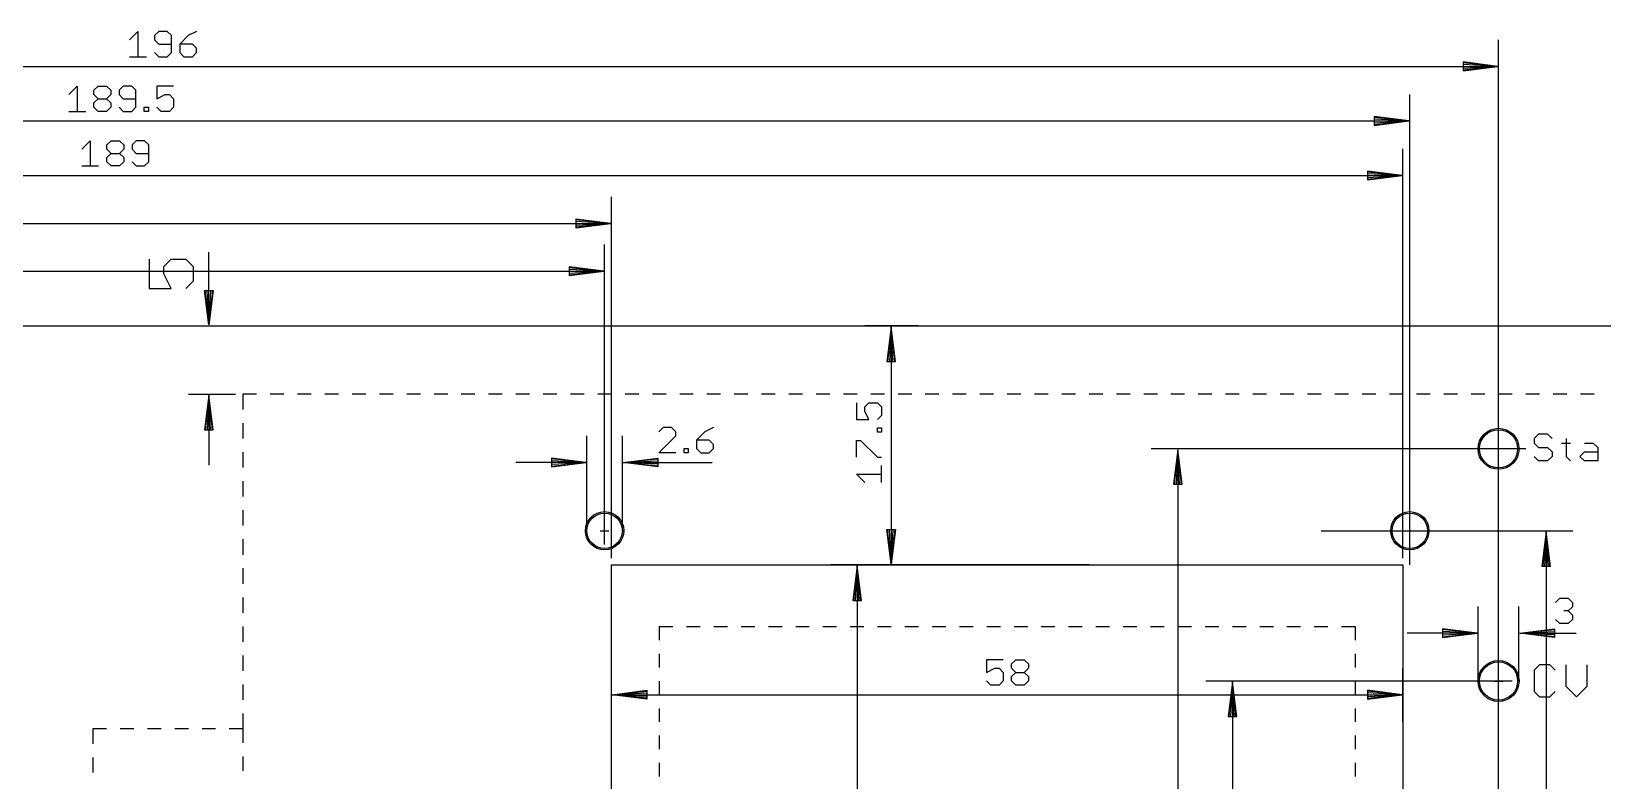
# Model space of a CAD drawing. Extents: x -370 to 390, y -331 to 219.
# Drawn here: x -271.5 to -156.4, y 81.7 to 136.6 of the extents above; entities that cross this region are included whole.
import ezdxf

# ---------------------------------------------------------------- set-up
doc = ezdxf.new("R2010")
doc.units = 0
for name, color, linetype in [('100', 175, 'CONTINUOUS'), ('109', 82, 'CONTINUOUS'), ('20', 4, 'CONTINUOUS'), ('29', 2, 'CONTINUOUS'), ('30', 253, 'CONTINUOUS'), ('47', 2, 'CONTINUOUS')]:
    doc.layers.add(name, color=color, linetype=linetype)

msp = doc.modelspace()

# ---------------------------------------------------------------- linework, layer by layer
at = {"layer": '100'}
for p, q in [((-161.0595, 107.0718), (-161.3857, 106.7455)), ((-160.407, 107.0718), (-161.0595, 107.0718)), ((-160.0807, 106.7455), (-160.407, 107.0718)), ((-161.3857, 106.7455), (-161.3857, 106.4193)), ((-161.3857, 106.4193), (-161.0595, 106.093)), ((-161.0595, 106.093), (-160.407, 106.093)), ((-160.407, 106.093), (-160.0807, 105.7668)), ((-159.3743, 106.4193), (-158.7218, 106.4193)), ((-159.0481, 106.7455), (-159.0481, 105.4405)), ((-157.7072, 106.4193), (-157.0547, 106.4193)), ((-157.0547, 106.4193), (-156.7284, 106.093)), ((-156.7284, 106.093), (-156.7284, 105.1143)), ((-161.0595, 105.1143), (-161.3857, 105.4405)), ((-160.407, 105.1143), (-161.0595, 105.1143)), ((-160.0807, 105.4405), (-160.407, 105.1143)), ((-160.0807, 105.7668), (-160.0807, 105.4405)), ((-159.0481, 105.4405), (-158.7218, 105.1143)), ((-158.0334, 105.4405), (-157.7072, 105.7668)), ((-157.7072, 105.1143), (-158.0334, 105.4405)), ((-157.7072, 105.7668), (-156.7284, 105.7668)), ((-156.7284, 105.1143), (-157.7072, 105.1143)), ((-161.0086, 90.1904), (-161.3984, 89.8006)), ((-161.3984, 89.8006), (-161.3984, 88.2414)), ((-160.229, 90.1904), (-161.0086, 90.1904)), ((-159.8392, 89.8006), (-160.229, 90.1904)), ((-159.0596, 90.1904), (-159.0596, 88.6312)), ((-157.5004, 88.6312), (-157.5004, 90.1904)), ((-161.3984, 88.2414), (-161.0086, 87.8516)), ((-161.0086, 87.8516), (-160.229, 87.8516)), ((-160.229, 87.8516), (-159.8392, 88.2414)), ((-159.0596, 88.6312), (-158.28, 87.8516)), ((-158.28, 87.8516), (-157.5004, 88.6312))]:
    msp.add_line(p, q, dxfattribs=at)
at = {"layer": '109'}
for p, q in [((-262.8681, 119.8886), (-262.8681, 117.7397)), ((-261.7936, 119.3514), (-261.2564, 119.8886)), ((-261.2564, 119.8886), (-260.1819, 119.8886)), ((-260.1819, 119.8886), (-259.6447, 119.3514)), ((-258.5, 115.065), (-258.5, 120.3849)), ((-261.7936, 118.8142), (-261.7936, 119.3514)), ((-261.2564, 117.7397), (-261.7936, 118.8142)), ((-259.6447, 119.3514), (-259.6447, 118.2769)), ((-262.8681, 117.7397), (-261.2564, 117.7397)), ((-259.6447, 118.2769), (-260.1819, 117.7397)), ((-258.5, 115.065), (-258.8192, 117.6)), ((-258.8192, 117.6), (-258.1808, 117.6)), ((-258.5, 115.065), (-258.76, 117.6)), ((-258.5, 115.065), (-258.63, 117.6)), ((-258.1808, 117.6), (-258.5, 115.065)), ((-258.37, 117.6), (-258.5, 115.065)), ((-258.24, 117.6), (-258.5, 115.065)), ((-259.5, 115), (-256.55, 115)), ((-260, 110), (-256.55, 110)), ((-258.5, 109.935), (-258.8192, 107.4)), ((-258.5, 109.935), (-258.76, 107.4)), ((-258.5, 109.935), (-258.63, 107.4)), ((-258.5, 109.935), (-258.5, 104.8)), ((-258.1808, 107.4), (-258.5, 109.935)), ((-258.37, 107.4), (-258.5, 109.935)), ((-258.24, 107.4), (-258.5, 109.935)), ((-255, 110), (-256, 110)), ((-256, 110), (-256, 108.875)), ((-253, 110), (-254, 110)), ((-251, 110), (-252, 110)), ((-249, 110), (-250, 110)), ((-247, 110), (-248, 110)), ((-245, 110), (-246, 110)), ((-243, 110), (-244, 110)), ((-241, 110), (-242, 110)), ((-239, 110), (-240, 110)), ((-237, 110), (-238, 110)), ((-235, 110), (-236, 110)), ((-233, 110), (-234, 110)), ((-231, 110), (-232, 110)), ((-229, 110), (-230, 110)), ((-227, 110), (-228, 110)), ((-225, 110), (-226, 110)), ((-223, 110), (-224, 110)), ((-221, 110), (-222, 110)), ((-219, 110), (-220, 110)), ((-217, 110), (-218, 110)), ((-215, 110), (-216, 110)), ((-213, 110), (-214, 110)), ((-211, 110), (-212, 110)), ((-209, 110), (-210, 110)), ((-207, 110), (-208, 110)), ((-205, 110), (-206, 110)), ((-203, 110), (-204, 110)), ((-201, 110), (-202, 110)), ((-199, 110), (-200, 110)), ((-197, 110), (-198, 110)), ((-195, 110), (-196, 110)), ((-193, 110), (-194, 110)), ((-191, 110), (-192, 110)), ((-189, 110), (-190, 110)), ((-187, 110), (-188, 110)), ((-185, 110), (-186, 110)), ((-183, 110), (-184, 110)), ((-181, 110), (-182, 110)), ((-179, 110), (-180, 110)), ((-177, 110), (-178, 110)), ((-175, 110), (-176, 110)), ((-173, 110), (-174, 110)), ((-171, 110), (-172, 110)), ((-169, 110), (-170, 110)), ((-167, 110), (-168, 110)), ((-165, 110), (-166, 110)), ((-163, 110), (-164, 110)), ((-161, 110), (-162, 110)), ((-159, 110), (-160, 110)), ((-157, 110), (-158, 110)), ((-258.8192, 107.4), (-258.1808, 107.4)), ((-256, 107.875), (-256, 106.75)), ((-256, 105.75), (-256, 104.625)), ((-256, 103.625), (-256, 102.5)), ((-256, 101.5), (-256, 100.375)), ((-256, 99.375), (-256, 98.25)), ((-256, 97.25), (-256, 96.125)), ((-256, 95.125), (-256, 94)), ((-256, 93), (-256, 91.875)), ((-256, 90.875), (-256, 89.75)), ((-256, 88.75), (-256, 87.625)), ((-256, 86.625), (-256, 85.5)), ((-266, 85.5), (-267, 85.5)), ((-267, 85.5), (-267, 84.4)), ((-264, 85.5), (-265, 85.5)), ((-262, 85.5), (-263, 85.5)), ((-260, 85.5), (-261, 85.5)), ((-258, 85.5), (-259, 85.5)), ((-256, 85.5), (-257, 85.5)), ((-256, 85.5), (-256, 84.463)), ((-267, 83.4), (-267, 82.3)), ((-256, 83.463), (-256, 82.4259))]:
    msp.add_line(p, q, dxfattribs=at)
at = {"layer": '20'}
for p, q in [((-360, 115), (-40, 115)), ((-229, 17), (-229, 97.5)), ((-229, 97.5), (-171, 97.5)), ((-171, 97.5), (-171, 17)), ((-225.5, 93), (-224.5, 93)), ((-225.5, 93), (-225.5, 92)), ((-223.5, 93), (-222.5, 93)), ((-221.5, 93), (-220.5, 93)), ((-219.5, 93), (-218.5, 93)), ((-217.5, 93), (-216.5, 93)), ((-215.5, 93), (-214.5, 93)), ((-213.5, 93), (-212.5, 93)), ((-211.5, 93), (-210.5, 93)), ((-209.5, 93), (-208.5, 93)), ((-207.5, 93), (-206.5, 93)), ((-205.5, 93), (-204.5, 93)), ((-203.5, 93), (-202.5, 93)), ((-201.5, 93), (-200.5, 93)), ((-199.5, 93), (-198.5, 93)), ((-197.5, 93), (-196.5, 93)), ((-195.5, 93), (-194.5, 93)), ((-193.5, 93), (-192.5, 93)), ((-191.5, 93), (-190.5, 93)), ((-189.5, 93), (-188.5, 93)), ((-187.5, 93), (-186.5, 93)), ((-185.5, 93), (-184.5, 93)), ((-183.5, 93), (-182.5, 93)), ((-181.5, 93), (-180.5, 93)), ((-179.5, 93), (-178.5, 93)), ((-177.5, 93), (-176.5, 93)), ((-175.5, 93), (-174.5, 93)), ((-174.5, 93), (-174.5, 92)), ((-225.5, 91), (-225.5, 90)), ((-174.5, 91), (-174.5, 90)), ((-225.5, 89), (-225.5, 88)), ((-174.5, 89), (-174.5, 88)), ((-225.5, 87), (-225.5, 86)), ((-174.5, 87), (-174.5, 86)), ((-225.5, 85), (-225.5, 84)), ((-174.5, 85), (-174.5, 84)), ((-225.5, 83), (-225.5, 82)), ((-174.5, 83), (-174.5, 82))]:
    msp.add_line(p, q, dxfattribs=at)
for centre, radius in [((-164, 106), 1.4), ((-229.5, 100), 1.3), ((-170.5, 100), 1.3), ((-164, 89), 1.4)]:
    msp.add_circle(centre, radius, dxfattribs=at)
at = {"layer": '29'}
for centre, radius in [((-164, 106), 1.5016), ((-229.5, 100), 1.4016), ((-170.5, 100), 1.4016), ((-164, 89), 1.5016)]:
    msp.add_circle(centre, radius, dxfattribs=at)
at = {"layer": '30'}
for centre, radius in [((-164, 106), 1.5016), ((-229.5, 100), 1.4016), ((-170.5, 100), 1.4016), ((-164, 89), 1.5016)]:
    msp.add_circle(centre, radius, dxfattribs=at)
at = {"layer": '47'}
for p, q in [((-264.3115, 135.939), (-263.6951, 136.5554)), ((-263.6951, 136.5554), (-263.6951, 134.7062)), ((-262.1617, 136.5554), (-262.4699, 136.2472)), ((-262.4699, 136.2472), (-262.4699, 135.939)), ((-262.4699, 135.939), (-262.1617, 135.6308)), ((-261.5453, 136.5554), (-262.1617, 136.5554)), ((-261.2371, 136.2472), (-261.5453, 136.5554)), ((-261.2371, 135.0144), (-261.2371, 136.2472)), ((-260.0119, 136.2472), (-260.6283, 135.6308)), ((-259.3955, 136.5554), (-260.0119, 136.2472)), ((-164, 20), (-164, 135.95)), ((-264.3115, 134.7062), (-263.0787, 134.7062)), ((-262.4699, 135.0144), (-262.1617, 134.7062)), ((-262.1617, 135.6308), (-261.2371, 135.6308)), ((-262.1617, 134.7062), (-261.5453, 134.7062)), ((-261.5453, 134.7062), (-261.2371, 135.0144)), ((-260.6283, 135.6308), (-260.6283, 135.0144)), ((-259.7037, 135.6308), (-260.6283, 135.6308)), ((-260.6283, 135.0144), (-260.3201, 134.7062)), ((-260.3201, 134.7062), (-259.7037, 134.7062)), ((-259.3955, 135.3226), (-259.7037, 135.6308)), ((-259.7037, 134.7062), (-259.3955, 135.0144)), ((-259.3955, 135.0144), (-259.3955, 135.3226)), ((-359.935, 134), (-164.065, 134)), ((-164.065, 134), (-166.6, 134.3192)), ((-166.6, 134.3192), (-166.6, 133.6808)), ((-164.065, 134), (-166.6, 134.26)), ((-164.065, 134), (-166.6, 134.13)), ((-166.6, 133.6808), (-164.065, 134)), ((-166.6, 133.87), (-164.065, 134)), ((-166.6, 133.74), (-164.065, 134)), ((-268.7575, 131.939), (-268.1411, 132.5554)), ((-268.1411, 132.5554), (-268.1411, 130.7062)), ((-266.916, 132.2472), (-266.6078, 132.5554)), ((-266.6078, 132.5554), (-265.9914, 132.5554)), ((-265.9914, 132.5554), (-265.6832, 132.2472)), ((-264.7662, 132.5554), (-265.0744, 132.2472)), ((-264.1498, 132.5554), (-264.7662, 132.5554)), ((-263.8416, 132.2472), (-264.1498, 132.5554)), ((-261.0793, 132.5554), (-262.312, 132.5554)), ((-262.312, 132.5554), (-262.312, 131.6308)), ((-266.916, 131.939), (-266.916, 132.2472)), ((-266.6078, 131.6308), (-266.916, 131.939)), ((-266.916, 131.3226), (-266.6078, 131.6308)), ((-266.916, 131.0144), (-266.916, 131.3226)), ((-266.6078, 131.6308), (-265.9914, 131.6308)), ((-265.6832, 131.939), (-265.9914, 131.6308)), ((-265.9914, 131.6308), (-265.6832, 131.3226)), ((-265.6832, 132.2472), (-265.6832, 131.939)), ((-265.6832, 131.3226), (-265.6832, 131.0144)), ((-265.0744, 132.2472), (-265.0744, 131.939)), ((-265.0744, 131.939), (-264.7662, 131.6308)), ((-264.7662, 131.6308), (-263.8416, 131.6308)), ((-263.8416, 131.0144), (-263.8416, 132.2472)), ((-262.312, 131.6308), (-261.6956, 131.939)), ((-261.6956, 131.939), (-261.3875, 131.939)), ((-261.3875, 131.939), (-261.0793, 131.6308)), ((-261.0793, 131.6308), (-261.0793, 131.0144)), ((-170.5, 97.5), (-170.5, 131.95)), ((-268.7575, 130.7062), (-267.5248, 130.7062)), ((-266.6078, 130.7062), (-266.916, 131.0144)), ((-265.9914, 130.7062), (-266.6078, 130.7062)), ((-265.6832, 131.0144), (-265.9914, 130.7062)), ((-265.0744, 131.0144), (-264.7662, 130.7062)), ((-264.7662, 130.7062), (-264.1498, 130.7062)), ((-264.1498, 130.7062), (-263.8416, 131.0144)), ((-263.2328, 130.7062), (-263.2328, 131.0144)), ((-263.2328, 131.0144), (-262.9246, 131.0144)), ((-262.9246, 130.7062), (-263.2328, 130.7062)), ((-262.9246, 131.0144), (-262.9246, 130.7062)), ((-262.0038, 130.7062), (-262.312, 131.0144)), ((-261.3875, 130.7062), (-262.0038, 130.7062)), ((-261.0793, 131.0144), (-261.3875, 130.7062)), ((-170.565, 130), (-173.1, 130.3192)), ((-173.1, 130.3192), (-173.1, 129.6808)), ((-170.565, 130), (-173.1, 130.26)), ((-170.565, 130), (-173.1, 130.13)), ((-359.935, 130), (-170.565, 130)), ((-173.1, 129.6808), (-170.565, 130)), ((-173.1, 129.87), (-170.565, 130)), ((-173.1, 129.74), (-170.565, 130)), ((-267.8115, 127.939), (-267.1951, 128.5554)), ((-267.1951, 128.5554), (-267.1951, 126.7062)), ((-265.9699, 128.2472), (-265.6617, 128.5554)), ((-265.9699, 127.939), (-265.9699, 128.2472)), ((-265.6617, 127.6308), (-265.9699, 127.939)), ((-265.6617, 128.5554), (-265.0453, 128.5554)), ((-265.0453, 128.5554), (-264.7371, 128.2472)), ((-264.7371, 127.939), (-265.0453, 127.6308)), ((-264.7371, 128.2472), (-264.7371, 127.939)), ((-263.8201, 128.5554), (-264.1283, 128.2472)), ((-264.1283, 128.2472), (-264.1283, 127.939)), ((-264.1283, 127.939), (-263.8201, 127.6308)), ((-263.2037, 128.5554), (-263.8201, 128.5554)), ((-262.8955, 128.2472), (-263.2037, 128.5554)), ((-262.8955, 127.0144), (-262.8955, 128.2472)), ((-171, 98), (-171, 127.95)), ((-267.8115, 126.7062), (-266.5787, 126.7062)), ((-265.9699, 127.3226), (-265.6617, 127.6308)), ((-265.9699, 127.0144), (-265.9699, 127.3226)), ((-265.6617, 126.7062), (-265.9699, 127.0144)), ((-265.6617, 127.6308), (-265.0453, 127.6308)), ((-265.0453, 126.7062), (-265.6617, 126.7062)), ((-265.0453, 127.6308), (-264.7371, 127.3226)), ((-264.7371, 127.0144), (-265.0453, 126.7062)), ((-264.7371, 127.3226), (-264.7371, 127.0144)), ((-264.1283, 127.0144), (-263.8201, 126.7062)), ((-263.8201, 127.6308), (-262.8955, 127.6308)), ((-263.8201, 126.7062), (-263.2037, 126.7062)), ((-263.2037, 126.7062), (-262.8955, 127.0144)), ((-359.935, 126), (-171.065, 126)), ((-171.065, 126), (-173.6, 126.3192)), ((-173.6, 126.3192), (-173.6, 125.6808)), ((-171.065, 126), (-173.6, 126.26)), ((-171.065, 126), (-173.6, 126.13)), ((-173.6, 125.6808), (-171.065, 126)), ((-173.6, 125.87), (-171.065, 126)), ((-173.6, 125.74), (-171.065, 126)), ((-229, 98), (-229, 124.45)), ((-359.935, 122.5), (-229.065, 122.5)), ((-229.065, 122.5), (-231.6, 122.8192)), ((-231.6, 122.8192), (-231.6, 122.1808)), ((-229.065, 122.5), (-231.6, 122.76)), ((-229.065, 122.5), (-231.6, 122.63)), ((-231.6, 122.1808), (-229.065, 122.5)), ((-231.6, 122.37), (-229.065, 122.5)), ((-231.6, 122.24), (-229.065, 122.5)), ((-229.5, 99), (-229.5, 120.95)), ((-359.935, 119), (-229.565, 119)), ((-229.565, 119), (-232.1, 119.3192)), ((-232.1, 119.3192), (-232.1, 118.6808)), ((-229.565, 119), (-232.1, 119.26)), ((-229.565, 119), (-232.1, 119.13)), ((-232.1, 118.6808), (-229.565, 119)), ((-232.1, 118.87), (-229.565, 119)), ((-232.1, 118.74), (-229.565, 119)), ((-206.5, 115), (-210.45, 115)), ((-208.5, 114.935), (-208.8192, 112.4)), ((-208.5, 114.935), (-208.76, 112.4)), ((-208.5, 114.935), (-208.63, 112.4)), ((-208.5, 114.935), (-208.5, 97.565)), ((-208.1808, 112.4), (-208.5, 114.935)), ((-208.37, 112.4), (-208.5, 114.935)), ((-208.24, 112.4), (-208.5, 114.935)), ((-208.8192, 112.4), (-208.1808, 112.4)), ((-211.0554, 109.3736), (-211.0554, 108.1408)), ((-210.439, 109.0654), (-210.1308, 109.3736)), ((-210.1308, 109.3736), (-209.5144, 109.3736)), ((-209.5144, 109.3736), (-209.2062, 109.0654)), ((-210.439, 108.7572), (-210.439, 109.0654)), ((-210.1308, 108.1408), (-210.439, 108.7572)), ((-209.2062, 108.449), (-209.5144, 108.1408)), ((-209.2062, 109.0654), (-209.2062, 108.449)), ((-225.2156, 107.5554), (-225.5238, 107.2472)), ((-224.5992, 107.5554), (-225.2156, 107.5554)), ((-224.291, 107.2472), (-224.5992, 107.5554)), ((-224.291, 106.939), (-224.291, 107.2472)), ((-222.1451, 107.2472), (-222.7614, 106.6308)), ((-221.5287, 107.5554), (-222.1451, 107.2472)), ((-211.0554, 108.1408), (-210.1308, 108.1408)), ((-209.5144, 107.22), (-209.5144, 107.5282)), ((-209.5144, 107.5282), (-209.2062, 107.5282)), ((-209.2062, 107.22), (-209.5144, 107.22)), ((-209.2062, 107.5282), (-209.2062, 107.22)), ((-230.8, 100), (-230.8, 106.95)), ((-228.2, 100), (-228.2, 106.95)), ((-225.5238, 105.7062), (-224.291, 106.939)), ((-223.6822, 105.7062), (-223.6822, 106.0144)), ((-223.6822, 106.0144), (-223.374, 106.0144)), ((-223.374, 106.0144), (-223.374, 105.7062)), ((-222.7614, 106.6308), (-222.7614, 106.0144)), ((-221.8369, 106.6308), (-222.7614, 106.6308)), ((-222.7614, 106.0144), (-222.4532, 105.7062)), ((-221.5287, 106.3226), (-221.8369, 106.6308)), ((-221.8369, 105.7062), (-221.5287, 106.0144)), ((-221.5287, 106.0144), (-221.5287, 106.3226)), ((-211.0554, 105.3784), (-211.0554, 106.6112)), ((-211.0554, 106.6112), (-210.7472, 106.6112)), ((-210.7472, 106.6112), (-209.5144, 105.3784)), ((-162, 106), (-189.45, 106)), ((-187.5, 105.935), (-187.8192, 103.4)), ((-187.5, 105.935), (-187.76, 103.4)), ((-187.5, 105.935), (-187.63, 103.4)), ((-187.5, 105.935), (-187.5, 0.065)), ((-187.1808, 103.4), (-187.5, 105.935)), ((-187.37, 103.4), (-187.5, 105.935)), ((-187.24, 103.4), (-187.5, 105.935)), ((-230.865, 105), (-236, 105)), ((-230.865, 105), (-233.4, 105.3192)), ((-233.4, 105.3192), (-233.4, 104.6808)), ((-230.865, 105), (-233.4, 105.26)), ((-230.865, 105), (-233.4, 105.13)), ((-233.4, 104.6808), (-230.865, 105)), ((-233.4, 104.87), (-230.865, 105)), ((-233.4, 104.74), (-230.865, 105)), ((-228.135, 105), (-225.6, 105.3192)), ((-228.135, 105), (-225.6, 105.26)), ((-228.135, 105), (-225.6, 105.13)), ((-228.135, 105), (-221.6191, 105)), ((-225.6, 104.6808), (-228.135, 105)), ((-225.6, 104.87), (-228.135, 105)), ((-225.6, 104.74), (-228.135, 105)), ((-225.6, 105.3192), (-225.6, 104.6808)), ((-224.291, 105.7062), (-225.5238, 105.7062)), ((-223.374, 105.7062), (-223.6822, 105.7062)), ((-222.4532, 105.7062), (-221.8369, 105.7062)), ((-209.5144, 105.3784), (-209.2062, 105.3784)), ((-209.2062, 103.5369), (-209.2062, 104.7696)), ((-210.439, 103.5369), (-211.0554, 104.1533)), ((-211.0554, 104.1533), (-209.2062, 104.1533)), ((-187.8192, 103.4), (-187.1808, 103.4)), ((-229.5, 99.6808), (-229.5, 100.3192)), ((-229.8192, 100), (-229.1808, 100)), ((-208.5, 97.565), (-208.8192, 100.1)), ((-208.8192, 100.1), (-208.1808, 100.1)), ((-208.5, 97.565), (-208.76, 100.1)), ((-208.5, 97.565), (-208.63, 100.1)), ((-208.1808, 100.1), (-208.5, 97.565)), ((-208.37, 100.1), (-208.5, 97.565)), ((-208.24, 100.1), (-208.5, 97.565)), ((-177, 100), (-158.55, 100)), ((-160.5, 99.935), (-160.8192, 97.4)), ((-160.5, 99.935), (-160.76, 97.4)), ((-160.5, 99.935), (-160.63, 97.4)), ((-160.5, 99.935), (-160.5, 0.065)), ((-160.1808, 97.4), (-160.5, 99.935)), ((-160.37, 97.4), (-160.5, 99.935)), ((-160.24, 97.4), (-160.5, 99.935)), ((-206.5, 97.5), (-212.95, 97.5)), ((-211, 97.435), (-211.3192, 94.9)), ((-211, 97.435), (-211.26, 94.9)), ((-211, 97.435), (-211.13, 94.9)), ((-211, 97.435), (-211, 17.065)), ((-210.6808, 94.9), (-211, 97.435)), ((-210.87, 94.9), (-211, 97.435)), ((-210.74, 94.9), (-211, 97.435)), ((-194, 97.5), (-210.45, 97.5)), ((-160.8192, 97.4), (-160.1808, 97.4)), ((-211.3192, 94.9), (-210.6808, 94.9)), ((-165.5, 89), (-165.5, 94.45)), ((-162.5, 89), (-162.5, 94.45)), ((-159.8238, 94.7472), (-159.5156, 95.0554)), ((-159.5156, 95.0554), (-158.8992, 95.0554)), ((-158.8992, 95.0554), (-158.591, 94.7472)), ((-158.591, 94.439), (-158.8992, 94.1308)), ((-158.591, 94.7472), (-158.591, 94.439)), ((-159.5156, 93.2062), (-159.8238, 93.5144)), ((-158.8992, 94.1308), (-159.2074, 94.1308)), ((-158.8992, 94.1308), (-158.591, 93.8226)), ((-158.591, 93.5144), (-158.8992, 93.2062)), ((-158.591, 93.8226), (-158.591, 93.5144)), ((-165.565, 92.5), (-170.7, 92.5)), ((-165.565, 92.5), (-168.1, 92.8192)), ((-168.1, 92.8192), (-168.1, 92.1808)), ((-165.565, 92.5), (-168.1, 92.76)), ((-165.565, 92.5), (-168.1, 92.63)), ((-168.1, 92.1808), (-165.565, 92.5)), ((-168.1, 92.37), (-165.565, 92.5)), ((-168.1, 92.24), (-165.565, 92.5)), ((-162.435, 92.5), (-159.9, 92.8192)), ((-162.435, 92.5), (-159.9, 92.76)), ((-162.435, 92.5), (-159.9, 92.63)), ((-162.435, 92.5), (-158.3112, 92.5)), ((-159.9, 92.1808), (-162.435, 92.5)), ((-159.9, 92.37), (-162.435, 92.5)), ((-159.9, 92.24), (-162.435, 92.5)), ((-159.9, 92.8192), (-159.9, 92.1808)), ((-158.8992, 93.2062), (-159.5156, 93.2062)), ((-229, 85.5), (-229, 89.95)), ((-200.2843, 90.5554), (-201.5171, 90.5554)), ((-201.5171, 90.5554), (-201.5171, 89.6308)), ((-201.5171, 89.6308), (-200.9007, 89.939)), ((-200.9007, 89.939), (-200.5925, 89.939)), ((-200.5925, 89.939), (-200.2843, 89.6308)), ((-199.6755, 90.2472), (-199.3673, 90.5554)), ((-199.6755, 89.939), (-199.6755, 90.2472)), ((-199.3673, 89.6308), (-199.6755, 89.939)), ((-199.3673, 90.5554), (-198.7509, 90.5554)), ((-198.7509, 90.5554), (-198.4427, 90.2472)), ((-198.4427, 89.939), (-198.7509, 89.6308)), ((-198.4427, 90.2472), (-198.4427, 89.939)), ((-171, 86), (-171, 89.95)), ((-201.2089, 88.7062), (-201.5171, 89.0144)), ((-200.5925, 88.7062), (-201.2089, 88.7062)), ((-200.2843, 89.0144), (-200.5925, 88.7062)), ((-200.2843, 89.6308), (-200.2843, 89.0144)), ((-199.6755, 89.3226), (-199.3673, 89.6308)), ((-199.6755, 89.0144), (-199.6755, 89.3226)), ((-199.3673, 88.7062), (-199.6755, 89.0144)), ((-199.3673, 89.6308), (-198.7509, 89.6308)), ((-198.7509, 88.7062), (-199.3673, 88.7062)), ((-198.7509, 89.6308), (-198.4427, 89.3226)), ((-198.4427, 89.0144), (-198.7509, 88.7062)), ((-198.4427, 89.3226), (-198.4427, 89.0144)), ((-163, 89), (-185.45, 89)), ((-183.5, 88.935), (-183.8192, 86.4)), ((-183.5, 88.935), (-183.76, 86.4)), ((-183.5, 88.935), (-183.63, 86.4)), ((-183.5, 88.935), (-183.5, 0.065)), ((-183.1808, 86.4), (-183.5, 88.935)), ((-183.37, 86.4), (-183.5, 88.935)), ((-183.24, 86.4), (-183.5, 88.935)), ((-164.3192, 89), (-163.6808, 89)), ((-164, 88.6808), (-164, 89.3192)), ((-228.935, 88), (-226.4, 88.3192)), ((-228.935, 88), (-226.4, 88.26)), ((-228.935, 88), (-226.4, 88.13)), ((-228.935, 88), (-171.065, 88)), ((-226.4, 87.6808), (-228.935, 88)), ((-226.4, 87.87), (-228.935, 88)), ((-226.4, 87.74), (-228.935, 88)), ((-226.4, 88.3192), (-226.4, 87.6808)), ((-171.065, 88), (-173.6, 88.3192)), ((-173.6, 88.3192), (-173.6, 87.6808)), ((-171.065, 88), (-173.6, 88.26)), ((-171.065, 88), (-173.6, 88.13)), ((-173.6, 87.6808), (-171.065, 88)), ((-173.6, 87.87), (-171.065, 88)), ((-173.6, 87.74), (-171.065, 88)), ((-183.8192, 86.4), (-183.1808, 86.4))]:
    msp.add_line(p, q, dxfattribs=at)

doc.saveas('drawing.dxf')
